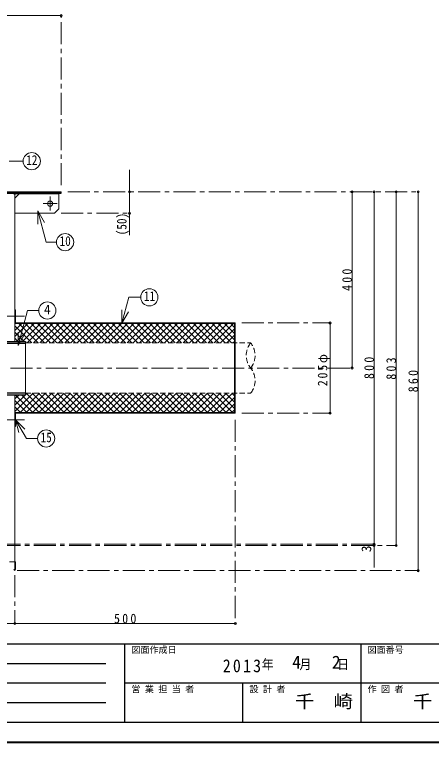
# Model space of a CAD drawing. Units: millimetres at full size, sheet at 1:10. Extents: x -2114 to 1936, y -1399 to 1411.
# Drawn here: x -395 to 551, y -1399 to 254 of the extents above; entities that cross this region are included whole.
import ezdxf
from ezdxf.enums import TextEntityAlignment as Align

# ---------------------------------------------------------------- set-up
doc = ezdxf.new("R2010")
doc.units = ezdxf.units.MM
doc.header["$LTSCALE"] = 10
doc.header["$PDMODE"] = 32
doc.header["$PDSIZE"] = 5
doc.linetypes.add('CHAIN1', pattern=[8, 5, -1, 1, -1])
doc.linetypes.add('DASHED1', pattern=[1.8, 1.2, -0.6])
doc.layers.add('0-0_ﾚｲﾔ1', color=4, linetype='Continuous', lineweight=9)
doc.styles.add('ＭＳ ゴシック', font='')
doc.styles.get('ＭＳ ゴシック').set_extended_font_data('MS Gothic')

msp = doc.modelspace()

# ---------------------------------------------------------------- linework, layer by layer
at = {"layer": '0-0_ﾚｲﾔ1'}
for p, q in [((-1509.11, 251.36), (-289.11, 251.36)), ((-134.11, -98.64), (-134.11, -247.24)), ((370.89, -148.64), (370.89, -548.64)), ((420.89, -948.64), (420.89, -148.64)), ((470.89, -951.64), (470.89, -148.64)), ((520.89, -1008.64), (520.89, -148.64)), ((-394.11, -163.24), (-384.11, -153.24)), ((-393.98, -151.99), (-393.62, -151.64)), ((-304.11, -197.24), (-394.11, -197.24)), ((320.89, -446.14), (320.89, -651.14)), ((-394.11, -477.4), (-364.45, -447.74)), ((-394.11, -463.25), (-378.59, -447.74)), ((-394.11, -449.11), (-392.74, -447.74)), ((-394.11, -452.85), (-355.32, -491.64)), ((-390.71, -488.14), (-350.31, -447.74)), ((-385.08, -447.74), (-341.18, -491.64)), ((-376.57, -488.14), (-336.17, -447.74)), ((-370.94, -447.74), (-327.04, -491.64)), ((-365.93, -491.64), (-322.03, -447.74)), ((-356.8, -447.74), (-312.9, -491.64)), ((-351.78, -491.64), (-307.88, -447.74)), ((-342.65, -447.74), (-298.75, -491.64)), ((-337.64, -491.64), (-293.74, -447.74)), ((-328.51, -447.74), (-284.61, -491.64)), ((-323.5, -491.64), (-279.6, -447.74)), ((-314.37, -447.74), (-270.47, -491.64)), ((-309.36, -491.64), (-265.46, -447.74)), ((-300.23, -447.74), (-256.33, -491.64)), ((-295.22, -491.64), (-251.32, -447.74)), ((-286.09, -447.74), (-242.19, -491.64)), ((-281.07, -491.64), (-237.17, -447.74)), ((-271.94, -447.74), (-228.04, -491.64)), ((-266.93, -491.64), (-223.03, -447.74)), ((-257.8, -447.74), (-213.9, -491.64)), ((-252.79, -491.64), (-208.89, -447.74)), ((-243.66, -447.74), (-199.76, -491.64)), ((-238.65, -491.64), (-194.75, -447.74)), ((-229.52, -447.74), (-185.62, -491.64)), ((-224.5, -491.64), (-180.6, -447.74)), ((-215.38, -447.74), (-171.48, -491.64)), ((-210.36, -491.64), (-166.46, -447.74)), ((-201.23, -447.74), (-157.33, -491.64)), ((-196.22, -491.64), (-152.32, -447.74)), ((-187.09, -447.74), (-143.19, -491.64)), ((-182.08, -491.64), (-138.18, -447.74)), ((-172.95, -447.74), (-129.05, -491.64)), ((-167.94, -491.64), (-124.04, -447.74)), ((-158.81, -447.74), (-114.91, -491.64)), ((-153.79, -491.64), (-109.89, -447.74)), ((-144.66, -447.74), (-100.76, -491.64)), ((-139.65, -491.64), (-95.75, -447.74)), ((-130.52, -447.74), (-86.62, -491.64)), ((-125.51, -491.64), (-81.61, -447.74)), ((-116.38, -447.74), (-72.48, -491.64)), ((-111.37, -491.64), (-67.47, -447.74)), ((-102.24, -447.74), (-58.34, -491.64)), ((-97.23, -491.64), (-53.33, -447.74)), ((-88.1, -447.74), (-44.2, -491.64)), ((-83.08, -491.64), (-39.18, -447.74)), ((-73.95, -447.74), (-30.05, -491.64)), ((-68.94, -491.64), (-25.04, -447.74)), ((-59.81, -447.74), (-15.91, -491.64)), ((-54.8, -491.64), (-10.9, -447.74)), ((-45.67, -447.74), (-1.77, -491.64)), ((-40.66, -491.64), (3.24, -447.74)), ((-31.53, -447.74), (12.37, -491.64)), ((-26.51, -491.64), (17.39, -447.74)), ((-17.39, -447.74), (26.51, -491.64)), ((-12.37, -491.64), (31.53, -447.74)), ((-3.24, -447.74), (40.66, -491.64)), ((1.77, -491.64), (45.67, -447.74)), ((10.9, -447.74), (54.8, -491.64)), ((15.91, -491.64), (59.81, -447.74)), ((25.04, -447.74), (68.94, -491.64)), ((30.05, -491.64), (73.95, -447.74)), ((39.18, -447.74), (83.08, -491.64)), ((44.2, -491.64), (88.1, -447.74)), ((53.33, -447.74), (97.23, -491.64)), ((58.34, -491.64), (102.24, -447.74)), ((67.47, -447.74), (104.29, -484.56)), ((72.48, -491.64), (104.29, -459.83)), ((81.61, -447.74), (104.29, -470.42)), ((95.75, -447.74), (104.29, -456.27)), ((-394.11, -466.99), (-372.97, -488.14)), ((86.62, -491.64), (104.29, -473.97)), ((-394.11, -481.13), (-387.11, -488.14)), ((-370.11, -490.99), (-369.47, -491.64)), ((100.76, -491.64), (104.29, -488.11)), ((104.29, -611.64), (104.29, -485.64)), ((105.89, -485.64), (105.89, -611.64)), ((-394.11, -647.1), (-352.65, -605.64)), ((-394.11, -632.96), (-370.29, -609.14)), ((-394.11, -618.82), (-384.43, -609.14)), ((-393.39, -609.14), (-352.99, -649.54)), ((-382.4, -649.54), (-338.5, -605.64)), ((-379.24, -609.14), (-338.84, -649.54)), ((-370.11, -608.96), (-366.79, -605.64)), ((-368.6, -605.64), (-324.7, -649.54)), ((-368.26, -649.54), (-324.36, -605.64)), ((-354.46, -605.64), (-310.56, -649.54)), ((-354.12, -649.54), (-310.22, -605.64)), ((-340.32, -605.64), (-296.42, -649.54)), ((-339.98, -649.54), (-296.08, -605.64)), ((-326.18, -605.64), (-282.28, -649.54)), ((-325.84, -649.54), (-281.94, -605.64)), ((-312.03, -605.64), (-268.13, -649.54)), ((-311.69, -649.54), (-267.79, -605.64)), ((-297.89, -605.64), (-253.99, -649.54)), ((-297.55, -649.54), (-253.65, -605.64)), ((-283.75, -605.64), (-239.85, -649.54)), ((-283.41, -649.54), (-239.51, -605.64)), ((-269.61, -605.64), (-225.71, -649.54)), ((-269.27, -649.54), (-225.37, -605.64)), ((-255.47, -605.64), (-211.57, -649.54)), ((-255.13, -649.54), (-211.23, -605.64)), ((-241.32, -605.64), (-197.42, -649.54)), ((-240.98, -649.54), (-197.08, -605.64)), ((-227.18, -605.64), (-183.28, -649.54)), ((-226.84, -649.54), (-182.94, -605.64)), ((-213.04, -605.64), (-169.14, -649.54)), ((-212.7, -649.54), (-168.8, -605.64)), ((-198.9, -605.64), (-155, -649.54)), ((-198.56, -649.54), (-154.66, -605.64)), ((-184.75, -605.64), (-140.85, -649.54)), ((-184.41, -649.54), (-140.51, -605.64)), ((-170.61, -605.64), (-126.71, -649.54)), ((-170.27, -649.54), (-126.37, -605.64)), ((-156.47, -605.64), (-112.57, -649.54)), ((-156.13, -649.54), (-112.23, -605.64)), ((-142.33, -605.64), (-98.43, -649.54)), ((-141.99, -649.54), (-98.09, -605.64)), ((-128.19, -605.64), (-84.29, -649.54)), ((-127.85, -649.54), (-83.95, -605.64)), ((-114.04, -605.64), (-70.14, -649.54)), ((-113.7, -649.54), (-69.8, -605.64)), ((-99.9, -605.64), (-56, -649.54)), ((-99.56, -649.54), (-55.66, -605.64)), ((-85.76, -605.64), (-41.86, -649.54)), ((-85.42, -649.54), (-41.52, -605.64)), ((-71.62, -605.64), (-27.72, -649.54)), ((-71.28, -649.54), (-27.38, -605.64)), ((-57.48, -605.64), (-13.58, -649.54)), ((-57.14, -649.54), (-13.24, -605.64)), ((-43.33, -605.64), (0.57, -649.54)), ((-42.99, -649.54), (0.91, -605.64)), ((-29.19, -605.64), (14.71, -649.54)), ((-28.85, -649.54), (15.05, -605.64)), ((-15.05, -605.64), (28.85, -649.54)), ((-14.71, -649.54), (29.19, -605.64)), ((-0.91, -605.64), (42.99, -649.54)), ((-0.57, -649.54), (43.33, -605.64)), ((13.24, -605.64), (57.14, -649.54)), ((13.58, -649.54), (57.48, -605.64)), ((27.38, -605.64), (71.28, -649.54)), ((27.72, -649.54), (71.62, -605.64)), ((41.52, -605.64), (85.42, -649.54)), ((41.86, -649.54), (85.76, -605.64)), ((55.66, -605.64), (99.56, -649.54)), ((56, -649.54), (99.9, -605.64)), ((69.8, -605.64), (104.29, -640.12)), ((83.95, -605.64), (104.29, -625.98)), ((98.09, -605.64), (104.29, -611.84)), ((-394.11, -622.55), (-367.13, -649.54)), ((70.14, -649.54), (104.29, -615.39)), ((-394.11, -636.7), (-381.27, -649.54)), ((84.29, -649.54), (104.29, -629.53)), ((98.43, -649.54), (104.29, -643.68)), ((420.89, -1001.64), (420.89, -948.64)), ((-1404.11, -1128.64), (-394.11, -1128.64)), ((105.89, -1128.64), (-394.11, -1128.64))]:
    msp.add_line(p, q, dxfattribs=at)
at = {"layer": '0-0_ﾚｲﾔ1', "linetype": 'CHAIN1'}
for p, q in [((-289.11, -133.64), (-289.11, 251.36)), ((-274.11, -148.64), (520.89, -148.64)), ((-314.11, -191.24), (-314.11, -159.24)), ((-298.11, -175.24), (-330.11, -175.24)), ((-289.11, -197.24), (-134.11, -197.24)), ((-415.71, -431.14), (-372.51, -431.14)), ((120.89, -446.14), (320.89, -446.14)), ((-644.11, -548.64), (370.89, -548.64)), ((120.89, -651.14), (320.89, -651.14)), ((-415.71, -666.14), (-372.51, -666.14)), ((105.89, -666.14), (105.89, -1128.64)), ((-431.11, -948.64), (420.89, -948.64)), ((-431.11, -951.64), (470.89, -951.64)), ((-394.11, -1018.64), (-394.11, -1128.64)), ((-389.11, -1008.64), (520.89, -1008.64))]:
    msp.add_line(p, q, dxfattribs=at)
at = {"layer": '0-0_ﾚｲﾔ1', "color": 7, "lineweight": 18}
for p, q in [((-375.25, -79.01), (-406.62, -79.01)), ((-394.11, -154.84), (-394.11, -488.14)), ((-392.51, -153.24), (-294.11, -153.24)), ((-294.11, -153.24), (-294.11, -151.64)), ((-342.09, -192), (-327.09, -217.98)), ((-342.09, -192), (-342.09, -222)), ((-342.09, -192), (-323.09, -262.93)), ((-299.63, -262.93), (-323.09, -262.93)), ((-151.1, -446.83), (-135.33, -388.01)), ((-135.33, -388.01), (-108.39, -388.01)), ((-386.57, -497.27), (-365.36, -418.11)), ((-339.81, -418.11), (-365.36, -418.11)), ((-151.1, -446.83), (-151.1, -416.83)), ((-151.1, -446.83), (-136.1, -420.85)), ((-394.11, -446.14), (105.89, -446.14)), ((104.29, -446.14), (104.29, -485.64)), ((105.89, -446.14), (105.89, -485.64)), ((-394.11, -447.74), (104.29, -447.74)), ((-386.57, -497.27), (-386.57, -467.27)), ((-386.57, -497.27), (-371.57, -471.29)), ((-370.11, -492.04), (-370.11, -605.24)), ((105.89, -485.64), (104.29, -485.64)), ((-394.11, -1005.44), (-394.11, -609.14)), ((105.89, -611.64), (104.29, -611.64)), ((104.29, -611.64), (104.29, -651.14)), ((105.89, -611.64), (105.89, -651.14)), ((-394.11, -649.54), (104.29, -649.54)), ((-394.11, -651.14), (105.89, -651.14)), ((-392.51, -651.14), (-392.51, -681.14)), ((-392.51, -666.14), (-371.3, -687.35)), ((-392.51, -666.14), (-384.75, -695.11)), ((-392.51, -666.14), (-367.98, -708.62)), ((-394.11, -681.14), (-392.51, -681.14)), ((-342.61, -708.62), (-367.98, -708.62)), ((-392.51, -988.64), (-394.11, -988.64)), ((-392.51, -1005.44), (-392.51, -988.64))]:
    msp.add_line(p, q, dxfattribs=at)
at = {"layer": '0-0_ﾚｲﾔ1', "color": 5, "lineweight": 25}
for p, q in [((-443.11, -148.64), (-289.11, -148.64)), ((-459.11, -492.04), (-370.11, -492.04)), ((-454.11, -488.14), (-370.11, -488.14)), ((-370.11, -488.14), (-370.11, -492.04)), ((-459.11, -605.24), (-370.11, -605.24)), ((-454.11, -609.14), (-370.11, -609.14)), ((-370.11, -605.24), (-370.11, -609.14))]:
    msp.add_line(p, q, dxfattribs=at)
at = {"layer": '0-0_ﾚｲﾔ1', "linetype": 'DASHED1'}
for p, q in [((-370.11, -491.64), (140.89, -491.64)), ((-370.11, -605.64), (140.89, -605.64)), ((-394.11, -988.64), (-1404.11, -988.64))]:
    msp.add_line(p, q, dxfattribs=at)
at = {"layer": '0-0_ﾚｲﾔ1', "color": 6, "lineweight": 25}
for p, q in [((-2068.92, -1175.06), (1891.08, -1175.06)), ((-144.64, -1353.64), (-144.64, -1175.06)), ((391.08, -1175.06), (391.08, -1353.64)), ((-1116.06, -1219.71), (-187.49, -1219.71)), ((-187.49, -1264.35), (-1116.06, -1264.35)), ((1891.08, -1264.35), (-144.64, -1264.35)), ((123.22, -1353.64), (123.22, -1264.35)), ((-187.49, -1308.99), (-1116.06, -1308.99)), ((1891.08, -1353.64), (-2068.92, -1353.64))]:
    msp.add_line(p, q, dxfattribs=at)
at = {"layer": '0-0_ﾚｲﾔ1', "color": 1, "lineweight": 40}
msp.add_line((1936.08, -1398.64), (-2113.92, -1398.64), dxfattribs=at)
at = {"layer": '0-0_ﾚｲﾔ1', "color": 5, "lineweight": 25}
msp.add_lwpolyline([(-443.11, -151.64), (-289.11, -151.64), (-289.11, -148.64)], dxfattribs=at)
at = {"layer": '0-0_ﾚｲﾔ1'}
msp.add_lwpolyline([(-294.11, -153.24), (-294.11, -187.24), (-304.11, -197.24)], dxfattribs=at)
at = {"layer": '0-0_ﾚｲﾔ1', "color": 7, "lineweight": 18}
msp.add_lwpolyline([(-394.11, -416.14), (-392.51, -416.14), (-392.51, -446.14)], dxfattribs=at)
for centre in [(-355.75, -79.01), (-280.13, -262.93), (-88.89, -388.01), (-320.31, -418.11), (-323.11, -708.62)]:
    msp.add_circle(centre, 19.5, dxfattribs=at)
at = {"layer": '0-0_ﾚｲﾔ1'}
msp.add_circle((-314.11, -175.24), 6, dxfattribs=at)
at = {"layer": '0-0_ﾚｲﾔ1', "color": 7, "lineweight": 18}
for centre, radius, start, end in [((-392.51, -154.84), 3.2, 90, 180), ((-392.51, -154.84), 1.6, 90, 180), ((-397.31, -1003.84), 3.2, 270, 0), ((-395.71, -1005.44), 1.6, 270, 0), ((-395.71, -1005.44), 3.2, 270, 0)]:
    msp.add_arc(centre, radius, start, end, dxfattribs=at)
at = {"layer": '0-0_ﾚｲﾔ1', "linetype": 'DASHED1'}
for centre, start, end in [((176.5, -520.14), 141.33038, 218.66962), ((105.28, -520.14), 321.33038, 38.66962), ((105.28, -577.14), 321.33038, 38.66962)]:
    msp.add_arc(centre, 45.61, start, end, dxfattribs=at)
at = {"layer": '0-0_ﾚｲﾔ1'}
for p in [(-289.11, 251.36), (-134.11, -148.64), (370.89, -148.64), (420.89, -148.64), (470.89, -148.64), (520.89, -148.64), (-134.11, -197.24), (320.89, -446.14), (370.89, -548.64), (320.89, -651.14), (420.89, -948.64), (420.89, -951.64), (470.89, -951.64), (520.89, -1008.64), (-394.11, -1128.64), (105.89, -1128.64)]:
    msp.add_point(p, dxfattribs=at)

# ---------------------------------------------------------------- texts
at = {"layer": '0-0_ﾚｲﾔ1', "color": 7, "style": 'ＭＳ ゴシック'}
for s, height, width, p in [('12', 21.99, 0.85, (-368.25, -94.01)), ('10', 21.99, 0.85, (-292.63, -277.93)), ('11', 21.99, 0.85, (-101.39, -403.01)), ('15', 21.99, 0.85, (-335.61, -723.62)), ('千\u3000崎', 29.33, 1.1, (241.08, -1328.99)), ('千\u3000崎', 29.33, 1.1, (508.94, -1328.99))]:
    msp.add_text(s, height=height, dxfattribs=dict(at, width=width)).set_placement(p, align=Align.BOTTOM_LEFT)
at = {"layer": '0-0_ﾚｲﾔ1', "color": 7, "style": 'ＭＳ ゴシック', "width": 0.85}
msp.add_text('(50)', height=21.99, rotation=90, dxfattribs=at).set_placement((-134.11, -247.24), align=Align.BOTTOM_LEFT)
at = {"layer": '0-0_ﾚｲﾔ1', "color": 7, "style": 'ＭＳ ゴシック'}
for s, height, p in [('4', 21.99, (-327.81, -433.11)), ('図面作成日', 14.66, (-129.64, -1200.06)), ('図面番号', 14.66, (406.08, -1200.06)), ('4', 29.33, (235.08, -1239.71)), ('2', 29.33, (325.08, -1239.71)), ('営 業 担 当 者', 14.66, (-129.64, -1289.35)), ('設 計 者', 14.66, (138.22, -1289.35)), ('作 図 者', 14.66, (406.08, -1289.35))]:
    msp.add_text(s, height=height, dxfattribs=at).set_placement(p, align=Align.BOTTOM_LEFT)
msp.add_text('3', height=21.99, rotation=90, dxfattribs=at).set_placement((420.89, -966.64), align=Align.BOTTOM_LEFT)
at = {"layer": '0-0_ﾚｲﾔ1', "color": 7, "char_height": 21.99, "attachment_point": 7, "rotation": 90, "style": 'ＭＳ ゴシック'}
for s, insert in [('\\T1.38;\\W0.9;400', (370.89, -373.64)), ('\\T1.3;\\W0.9;205φ', (320.89, -589.89)), ('\\T1.38;\\W0.9;800', (420.89, -573.64)), ('\\T1.38;\\W0.9;803', (470.89, -575.14)), ('\\T1.38;\\W0.9;860', (520.89, -603.64))]:
    msp.add_mtext(s, dxfattribs=dict(at, insert=insert))
at = {"layer": '0-0_ﾚｲﾔ1', "color": 7, "attachment_point": 7, "style": 'ＭＳ ゴシック'}
for s, insert, char_height in [('\\T1.38;\\W0.9;500', (-169.11, -1128.64), 21.99), ('\\T1.28;\\W0.9;2013', (77.58, -1239.71), 29.33), ('\\T1.27;\\W0.9;年\\~\\~\\~月\\~\\~\\~日', (166.08, -1234.71), 21.99)]:
    msp.add_mtext(s, dxfattribs=dict(at, insert=insert, char_height=char_height))

doc.saveas('drawing.dxf')
